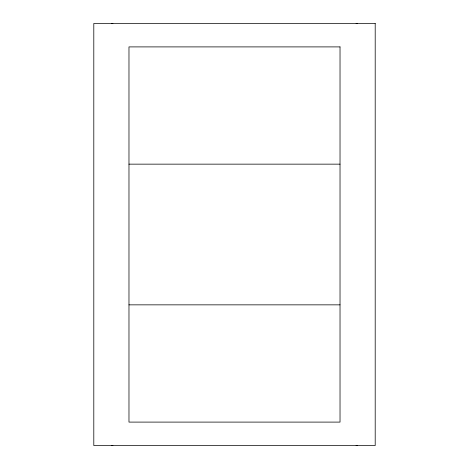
<?xml version="1.0" encoding="UTF-8"?>
<svg xmlns="http://www.w3.org/2000/svg" width="469" height="469" viewBox="0 0 469 469"><rect width="100%" height="100%" fill="white"/><g stroke="black" fill="none" stroke-linecap="round" stroke-linejoin="round"><path stroke-width="0.7" d="M128.975 164.15L340.025 164.15M128.975 304.85L340.025 304.85M357.613 445.55A5.863 5.863 0 0 1 356.094 445.351M112.906 445.351A5.863 5.863 0 0 1 111.388 445.55M356.094 23.649A5.863 5.863 0 0 1 357.613 23.45M111.388 23.45A5.863 5.863 0 0 1 112.906 23.649M375.2 23.45L93.8 23.45L93.8 445.55L375.2 445.55L375.2 23.45M340.025 46.9L128.975 46.9L128.975 422.1L340.025 422.1L340.025 46.9"/></g></svg>
